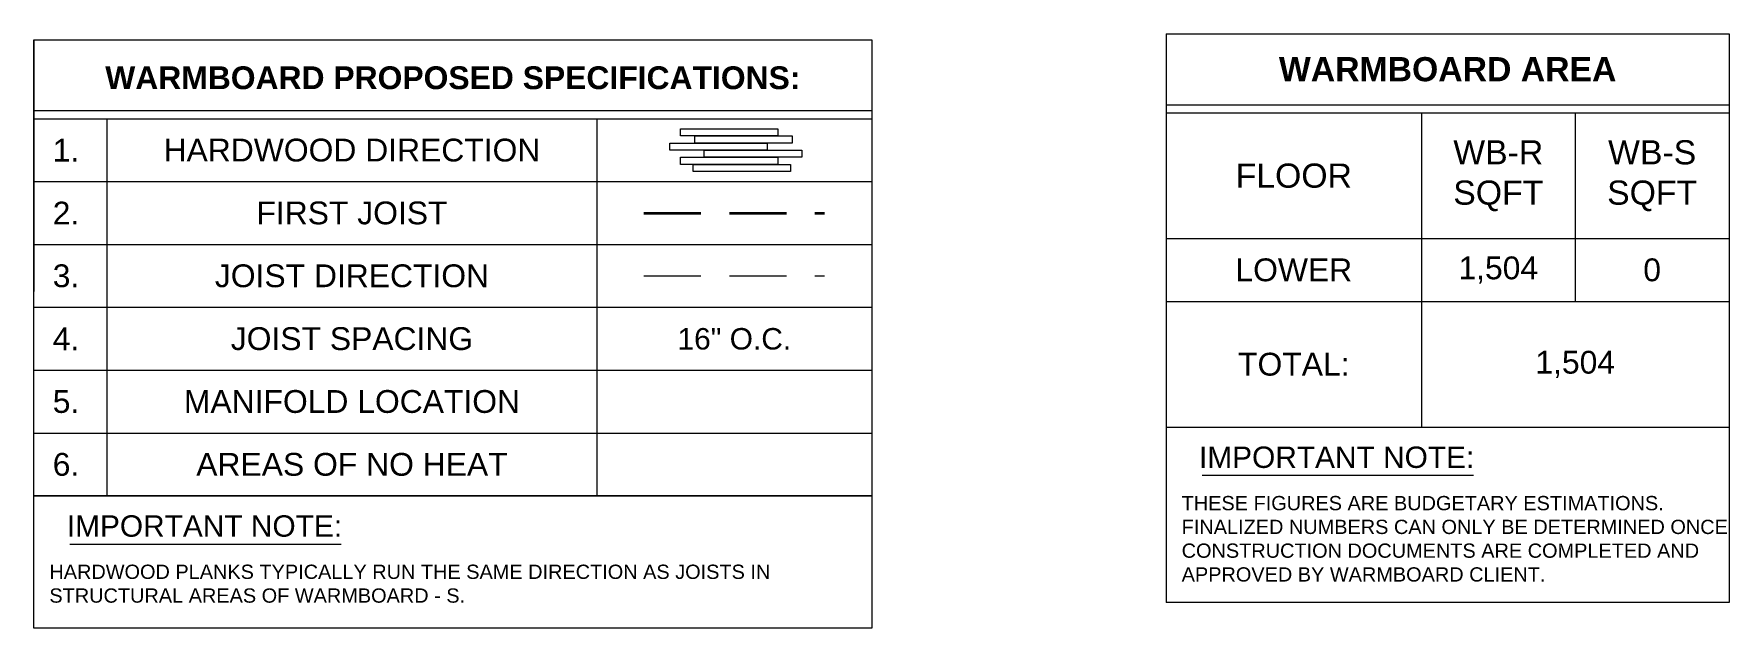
# Model space of a CAD drawing. Header units: inches. Extents: x -394 to 2550, y -2115 to -791.
# Drawn here: x 414.26 to 429.14, y -1416.09 to -1410.88 of the extents above; entities that cross this region are included whole.
import ezdxf
from ezdxf.enums import TextEntityAlignment as Align

# ---------------------------------------------------------------- set-up
doc = ezdxf.new("R2010")
doc.units = ezdxf.units.IN
doc.header["$MEASUREMENT"] = 0
doc.linetypes.add('DASHED', pattern=[0.75, 0.5, -0.25])
doc.layers.add('B_Schedules', color=7, linetype='Continuous', lineweight=13)
doc.styles.get("Standard").update_dxf_attribs({"font": 'arial.ttf'})

# ---------------------------------------------------------------- blocks, each defined once
blk = doc.blocks.new('WB-S & WB-R Proposed Specs')
at = {"layer": 'B_Schedules'}
for p, q in [((-3.675, 0), (3.675, 0)), ((-3.675, 0), (-3.675, -2.206)), ((-3.675, -5.157), (-3.675, 0)), ((3.675, 0), (3.675, -5.157)), ((-3.675, -0.621), (3.675, -0.621)), ((-3.675, -0.692), (3.675, -0.692)), ((-3.033, -3.999), (-3.033, -0.692)), ((1.264, -0.692), (1.264, -3.999)), ((-3.675, -1.243), (3.675, -1.243)), ((-3.675, -1.794), (3.675, -1.794)), ((-3.675, -2.345), (3.675, -2.345)), ((-3.675, -2.897), (3.675, -2.897)), ((-3.675, -3.448), (3.675, -3.448)), ((-3.675, -3.999), (3.675, -3.999)), ((3.675, -3.999), (-3.675, -3.999)), ((3.675, -5.157), (-3.675, -5.157))]:
    blk.add_line(p, q, dxfattribs=at)
at = {"layer": 'B_Schedules', "color": 240, "linetype": 'DASHED', "lineweight": 35}
blk.add_line((1.677, -1.519), (3.262, -1.519), dxfattribs=at)
at = {"layer": 'B_Schedules', "color": 102, "linetype": 'DASHED', "lineweight": 18}
blk.add_line((1.677, -2.07), (3.262, -2.07), dxfattribs=at)
at = {"layer": 'B_Schedules', "color": 240}
blk.add_line((-3.361, -4.421), (-0.979, -4.421), dxfattribs=at)
at = {"layer": 'B_Schedules', "color": 34}
for points in [[(1.997, -0.781), (2.851, -0.781), (2.851, -0.843), (1.997, -0.843)], [(2.123, -0.843), (2.978, -0.843), (2.978, -0.905), (2.123, -0.905)], [(1.904, -0.905), (2.759, -0.905), (2.759, -0.968), (1.904, -0.968)], [(1.997, -1.03), (2.851, -1.03), (2.851, -1.092), (1.997, -1.092)], [(2.206, -0.968), (3.061, -0.968), (3.061, -1.03), (2.206, -1.03)], [(2.109, -1.092), (2.964, -1.092), (2.964, -1.155), (2.109, -1.155)]]:
    blk.add_lwpolyline(points, close=True, dxfattribs=at)
at = {"linetype": 'DASHED'}
blk.add_attdef('SPACING', text='', height=0.188, dxfattribs=at).set_placement((2.47, -2.621), align=Align.MIDDLE_CENTER)
at = {"layer": 'B_Schedules', "color": 240}
blk.add_text('IMPORTANT NOTE:', height=0.1875, dxfattribs=at).set_placement((-3.387, -4.356))
at = {"layer": 'B_Schedules', "char_height": 0.2, "attachment_point": 5}
for s, insert, width in [('{\\fArial|b1|i0|c0|p34;WARMBOARD PROPOSED SPECIFICATIONS:}', (0, -0.334), 7.35099), ('1.', (-3.394, -0.968), 0.72087), ('HARDWOOD DIRECTION', (-0.885, -0.968), 4.29686), ('2.', (-3.394, -1.519), 0.72087), ('FIRST JOIST', (-0.885, -1.519), 4.29686), ('3.', (-3.394, -2.07), 0.72087), ('JOIST DIRECTION', (-0.885, -2.07), 4.29686), ('4.', (-3.394, -2.621), 0.72087), ('JOIST SPACING', (-0.885, -2.621), 4.29686), ('5.', (-3.394, -3.172), 0.72087), ('MANIFOLD LOCATION', (-0.885, -3.172), 4.29686), ('6.', (-3.394, -3.723), 0.72087), ('AREAS OF NO HEAT', (-0.885, -3.723), 4.29686)]:
    blk.add_mtext(s, dxfattribs=dict(at, insert=insert, width=width))
at = {"layer": 'B_Schedules', "color": 240, "insert": (-3.54, -4.601), "char_height": 0.125, "width": 7.21548, "attachment_point": 1}
blk.add_mtext('HARDWOOD PLANKS TYPICALLY RUN THE SAME DIRECTION AS JOISTS IN STRUCTURAL AREAS OF WARMBOARD - S.', dxfattribs=at)

msp = doc.modelspace()

# ---------------------------------------------------------------- linework, layer by layer
at = {"layer": 'B_Schedules'}
for p, q in [((424.199, -1410.883), (429.138, -1410.883)), ((424.199, -1410.883), (424.199, -1415.866)), ((429.138, -1410.883), (429.138, -1415.866)), ((424.199, -1411.504), (429.138, -1411.504)), ((424.199, -1411.575), (429.138, -1411.575)), ((426.438, -1411.575), (426.438, -1414.33)), ((427.788, -1411.575), (427.788, -1413.228)), ((424.199, -1412.677), (429.138, -1412.677)), ((424.199, -1413.228), (429.138, -1413.228)), ((424.199, -1413.228), (429.138, -1413.228)), ((424.199, -1414.33), (429.138, -1414.33)), ((429.138, -1415.866), (424.199, -1415.866))]:
    msp.add_line(p, q, dxfattribs=at)
at = {"layer": 'B_Schedules', "color": 240}
msp.add_line((424.514, -1414.752), (426.896, -1414.752), dxfattribs=at)

# ---------------------------------------------------------------- block references
at = {"linetype": 'DASHED'}
msp.add_blockref('WB-S & WB-R Proposed Specs', (417.94, -1410.934), dxfattribs=at).add_auto_attribs({'SPACING': '16" O.C.'})

# ---------------------------------------------------------------- texts
at = {"layer": 'B_Schedules', "color": 240}
msp.add_text('IMPORTANT NOTE:', height=0.1875, dxfattribs=at).set_placement((424.487, -1414.687))
at = {"layer": 'B_Schedules', "attachment_point": 5}
for s, insert, char_height, width in [('{\\fArial|b1|i0|c0|p34;WARMBOARD AREA}', (426.669, -1411.193), 0.21201, 4.93922), ('WB-R\\PSQFT', (427.113, -1412.126), 0.212, 1.35011), ('WB-S\\PSQFT', (428.463, -1412.126), 0.212, 1.35011), ('FLOOR', (425.319, -1412.126), 0.212, 2.23901), ('LOWER', (425.319, -1412.952), 0.2, 2.23901), ('1,504', (427.113, -1412.952), 0.2, 1.35011), ('0', (428.463, -1412.952), 0.2, 1.35011), ('TOTAL:', (425.319, -1413.779), 0.2, 2.23901), ('1,504', (427.788, -1413.779), 0.2, 2.70021)]:
    msp.add_mtext(s, dxfattribs=dict(at, insert=insert, char_height=char_height, width=width))
at = {"layer": 'B_Schedules', "color": 240, "insert": (424.335, -1414.933), "char_height": 0.125, "width": 4.80371, "attachment_point": 1}
msp.add_mtext('THESE FIGURES ARE BUDGETARY ESTIMATIONS. FINALIZED NUMBERS CAN ONLY BE DETERMINED ONCE CONSTRUCTION DOCUMENTS ARE COMPLETED AND APPROVED BY WARMBOARD CLIENT.', dxfattribs=at)

doc.saveas('drawing.dxf')
